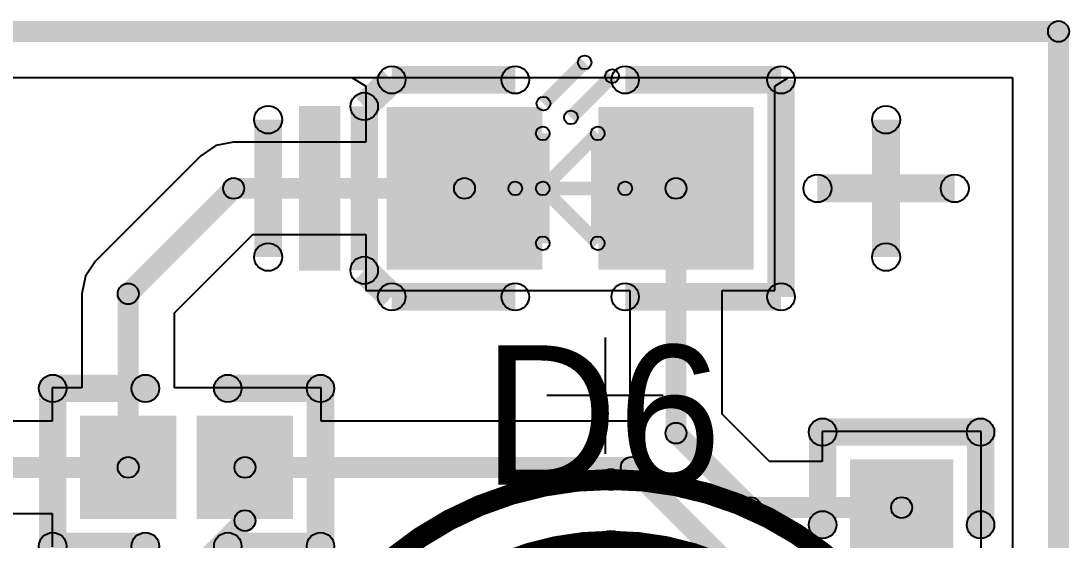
# Model space of a CAD drawing. Header units: millimetres. Extents: x -51.7 to 0.1, y -4.1 to 27.4.
# Drawn here: x -7.49 to 0.14, y 23.66 to 27.45 of the extents above; entities that cross this region are included whole.
import ezdxf

# ---------------------------------------------------------------- set-up
doc = ezdxf.new("R2010")
doc.units = ezdxf.units.MM
for name, color, linetype in [('BottomLayer', 5, 'Continuous'), ('BottomOverlay', 54, 'Continuous'), ('BottomSolder', 6, 'Continuous'), ('KeepOutLayer', 6, 'Continuous'), ('Mechanical13', 56, 'Continuous'), ('Mechanical15', 56, 'Continuous'), ('MultiLayer', 9, 'Continuous'), ('PadHoleLayer', 156, 'Continuous'), ('TopLayer', 1, 'Continuous'), ('TopOverlay', 2, 'Continuous'), ('TopPaste', 8, 'Continuous'), ('TopSolder', 216, 'Continuous')]:
    doc.layers.add(name, color=color, linetype=linetype)

# ---------------------------------------------------------------- blocks, each defined once
blk = doc.blocks.new('0402_R_7')
at = {"layer": 'TopLayer'}
for points in [[(-0.725, 0.325), (-0.125, 0.325), (-0.125, -0.325), (-0.725, -0.325)], [(0.125, 0.325), (0.725, 0.325), (0.725, -0.325), (0.125, -0.325)]]:
    blk.add_hatch(color=1, dxfattribs=at).paths.add_polyline_path(points)
at = {"layer": 'TopOverlay'}
h = blk.add_hatch(color=2, dxfattribs=at)
edge = h.paths.add_edge_path()
edge.add_arc((-0.975, 0.575), 0.1, 0, 360)
h = blk.add_hatch(color=2, dxfattribs=at)
edge = h.paths.add_edge_path()
edge.add_arc((-0.975, 0.575), 0.1, 0, 360)
for points in [[(-0.3, 0.675), (-0.3, 0.475), (-0.975, 0.475), (-0.975, 0.675)], [(0.975, 0.675), (0.975, 0.475), (0.3, 0.475), (0.3, 0.675)], [(-1.075, 0.575), (-0.875, 0.575), (-0.875, -0.575), (-1.075, -0.575)], [(0.875, 0.575), (1.075, 0.575), (1.075, -0.575), (0.875, -0.575)], [(-0.3, -0.475), (-0.3, -0.675), (-0.975, -0.675), (-0.975, -0.475)], [(0.975, -0.475), (0.975, -0.675), (0.3, -0.675), (0.3, -0.475)]]:
    blk.add_hatch(color=2, dxfattribs=at).paths.add_polyline_path(points)
h = blk.add_hatch(color=2, dxfattribs=at)
edge = h.paths.add_edge_path()
edge.add_arc((-0.3, 0.575), 0.1, 0, 360)
h = blk.add_hatch(color=2, dxfattribs=at)
edge = h.paths.add_edge_path()
edge.add_arc((0.3, 0.575), 0.1, 0, 360)
h = blk.add_hatch(color=2, dxfattribs=at)
edge = h.paths.add_edge_path()
edge.add_arc((0.975, 0.575), 0.1, 0, 360)
h = blk.add_hatch(color=2, dxfattribs=at)
edge = h.paths.add_edge_path()
edge.add_arc((0.975, 0.575), 0.1, 0, 360)
h = blk.add_hatch(color=2, dxfattribs=at)
edge = h.paths.add_edge_path()
edge.add_arc((-0.975, -0.575), 0.1, 0, 360)
h = blk.add_hatch(color=2, dxfattribs=at)
edge = h.paths.add_edge_path()
edge.add_arc((-0.975, -0.575), 0.1, 0, 360)
h = blk.add_hatch(color=2, dxfattribs=at)
edge = h.paths.add_edge_path()
edge.add_arc((-0.3, -0.575), 0.1, 0, 360)
h = blk.add_hatch(color=2, dxfattribs=at)
edge = h.paths.add_edge_path()
edge.add_arc((0.3, -0.575), 0.1, 0, 360)
h = blk.add_hatch(color=2, dxfattribs=at)
edge = h.paths.add_edge_path()
edge.add_arc((0.975, -0.575), 0.1, 0, 360)
h = blk.add_hatch(color=2, dxfattribs=at)
edge = h.paths.add_edge_path()
edge.add_arc((0.975, -0.575), 0.1, 0, 360)
at = {"layer": 'TopPaste'}
for points in [[(-0.725, 0.325), (-0.125, 0.325), (-0.125, -0.325), (-0.725, -0.325)], [(0.125, 0.325), (0.725, 0.325), (0.725, -0.325), (0.125, -0.325)]]:
    blk.add_hatch(color=8, dxfattribs=at).paths.add_polyline_path(points)
at = {"layer": 'TopSolder'}
for points in [[(-0.7758, 0.3758), (-0.0742, 0.3758), (-0.0742, -0.3758), (-0.7758, -0.3758)], [(0.0742, 0.3758), (0.7758, 0.3758), (0.7758, -0.3758), (0.0742, -0.3758)]]:
    blk.add_hatch(color=216, dxfattribs=at).paths.add_polyline_path(points)
at = {"layer": 'TopOverlay'}
for centre in [(-0.975, 0.575), (-0.975, 0.575), (-0.3, 0.575), (0.3, 0.575), (0.975, 0.575), (0.975, 0.575), (-0.975, -0.575), (-0.975, -0.575), (-0.3, -0.575), (0.3, -0.575), (0.975, -0.575), (0.975, -0.575)]:
    blk.add_circle(centre, 0.1, dxfattribs=at)
blk = doc.blocks.new('0402_R_11')
at = {"layer": 'TopLayer'}
for points in [[(-0.725, 0.325), (-0.125, 0.325), (-0.125, -0.325), (-0.725, -0.325)], [(0.125, 0.325), (0.725, 0.325), (0.725, -0.325), (0.125, -0.325)]]:
    blk.add_hatch(color=1, dxfattribs=at).paths.add_polyline_path(points)
at = {"layer": 'TopOverlay'}
h = blk.add_hatch(color=2, dxfattribs=at)
edge = h.paths.add_edge_path()
edge.add_arc((-0.975, 0.575), 0.1, 0, 360)
h = blk.add_hatch(color=2, dxfattribs=at)
edge = h.paths.add_edge_path()
edge.add_arc((-0.975, 0.575), 0.1, 0, 360)
for points in [[(-0.975, 0.475), (-0.975, 0.675), (-0.3, 0.675), (-0.3, 0.475)], [(0.3, 0.475), (0.3, 0.675), (0.975, 0.675), (0.975, 0.475)], [(-1.075, 0.575), (-0.875, 0.575), (-0.875, -0.575), (-1.075, -0.575)], [(0.875, 0.575), (1.075, 0.575), (1.075, -0.575), (0.875, -0.575)], [(-0.975, -0.675), (-0.975, -0.475), (-0.3, -0.475), (-0.3, -0.675)], [(0.3, -0.675), (0.3, -0.475), (0.975, -0.475), (0.975, -0.675)]]:
    blk.add_hatch(color=2, dxfattribs=at).paths.add_polyline_path(points)
h = blk.add_hatch(color=2, dxfattribs=at)
edge = h.paths.add_edge_path()
edge.add_arc((-0.3, 0.575), 0.1, 0, 360)
h = blk.add_hatch(color=2, dxfattribs=at)
edge = h.paths.add_edge_path()
edge.add_arc((0.3, 0.575), 0.1, 0, 360)
h = blk.add_hatch(color=2, dxfattribs=at)
edge = h.paths.add_edge_path()
edge.add_arc((0.975, 0.575), 0.1, 0, 360)
h = blk.add_hatch(color=2, dxfattribs=at)
edge = h.paths.add_edge_path()
edge.add_arc((0.975, 0.575), 0.1, 0, 360)
h = blk.add_hatch(color=2, dxfattribs=at)
edge = h.paths.add_edge_path()
edge.add_arc((-0.975, -0.575), 0.1, 0, 360)
h = blk.add_hatch(color=2, dxfattribs=at)
edge = h.paths.add_edge_path()
edge.add_arc((-0.975, -0.575), 0.1, 0, 360)
h = blk.add_hatch(color=2, dxfattribs=at)
edge = h.paths.add_edge_path()
edge.add_arc((-0.3, -0.575), 0.1, 0, 360)
h = blk.add_hatch(color=2, dxfattribs=at)
edge = h.paths.add_edge_path()
edge.add_arc((0.3, -0.575), 0.1, 0, 360)
h = blk.add_hatch(color=2, dxfattribs=at)
edge = h.paths.add_edge_path()
edge.add_arc((0.975, -0.575), 0.1, 0, 360)
h = blk.add_hatch(color=2, dxfattribs=at)
edge = h.paths.add_edge_path()
edge.add_arc((0.975, -0.575), 0.1, 0, 360)
at = {"layer": 'TopPaste'}
for points in [[(-0.725, 0.325), (-0.125, 0.325), (-0.125, -0.325), (-0.725, -0.325)], [(0.125, 0.325), (0.725, 0.325), (0.725, -0.325), (0.125, -0.325)]]:
    blk.add_hatch(color=8, dxfattribs=at).paths.add_polyline_path(points)
at = {"layer": 'TopSolder'}
for points in [[(-0.7758, 0.3758), (-0.0742, 0.3758), (-0.0742, -0.3758), (-0.7758, -0.3758)], [(0.0742, 0.3758), (0.7758, 0.3758), (0.7758, -0.3758), (0.0742, -0.3758)]]:
    blk.add_hatch(color=216, dxfattribs=at).paths.add_polyline_path(points)
at = {"layer": 'TopOverlay'}
for centre in [(-0.975, 0.575), (-0.975, 0.575), (-0.3, 0.575), (0.3, 0.575), (0.975, 0.575), (0.975, 0.575), (-0.975, -0.575), (-0.975, -0.575), (-0.3, -0.575), (0.3, -0.575), (0.975, -0.575), (0.975, -0.575)]:
    blk.add_circle(centre, 0.1, dxfattribs=at)
blk = doc.blocks.new('0603_LED_S1_22')
at = {"layer": 'Mechanical13'}
for points in [[(-0.1597, 0.5817), (-0.2304, 0.6524), (0.0697, 0.9523), (0.1404, 0.8816)], [(0.0403, 0.4816), (-0.0304, 0.5523), (0.2696, 0.8524), (0.3404, 0.7817)], [(-0.15, -0.4), (-0.25, -0.4), (-0.25, 0.4), (-0.15, 0.4)], [(-0.1646, -0.0354), (-0.2354, 0.0354), (0.1646, 0.4354), (0.2354, 0.3646)], [(0.25, -0.4), (0.15, -0.4), (0.15, 0.4), (0.25, 0.4)], [(-0.4, -0.05), (-0.4, 0.05), (0.4, 0.05), (0.4, -0.05)], [(-0.2354, -0.0354), (-0.1646, 0.0354), (0.2354, -0.3646), (0.1646, -0.4354)]]:
    blk.add_hatch(color=56, dxfattribs=at).paths.add_polyline_path(points)
h = blk.add_hatch(color=56, dxfattribs=at)
edge = h.paths.add_edge_path()
edge.add_arc((0.105, 0.917), 0.05, 0, 360)
h = blk.add_hatch(color=56, dxfattribs=at)
edge = h.paths.add_edge_path()
edge.add_arc((0.305, 0.817), 0.05, 0, 360)
h = blk.add_hatch(color=56, dxfattribs=at)
edge = h.paths.add_edge_path()
edge.add_arc((-0.195, 0.617), 0.05, 0, 360)
h = blk.add_hatch(color=56, dxfattribs=at)
edge = h.paths.add_edge_path()
edge.add_arc((0.005, 0.517), 0.05, 0, 360)
h = blk.add_hatch(color=56, dxfattribs=at)
edge = h.paths.add_edge_path()
edge.add_arc((-0.2, 0.4), 0.05, 0, 360)
h = blk.add_hatch(color=56, dxfattribs=at)
edge = h.paths.add_edge_path()
edge.add_arc((0.2, 0.4), 0.05, 0, 360)
h = blk.add_hatch(color=56, dxfattribs=at)
edge = h.paths.add_edge_path()
edge.add_arc((0.2, 0.4), 0.05, 0, 360)
h = blk.add_hatch(color=56, dxfattribs=at)
edge = h.paths.add_edge_path()
edge.add_arc((-0.4, 0), 0.05, 0, 360)
h = blk.add_hatch(color=56, dxfattribs=at)
edge = h.paths.add_edge_path()
edge.add_arc((-0.2, 0), 0.05, 0, 360)
h = blk.add_hatch(color=56, dxfattribs=at)
edge = h.paths.add_edge_path()
edge.add_arc((-0.2, 0), 0.05, 0, 360)
h = blk.add_hatch(color=56, dxfattribs=at)
edge = h.paths.add_edge_path()
edge.add_arc((0.4, 0), 0.05, 0, 360)
h = blk.add_hatch(color=56, dxfattribs=at)
edge = h.paths.add_edge_path()
edge.add_arc((-0.2, -0.4), 0.05, 0, 360)
h = blk.add_hatch(color=56, dxfattribs=at)
edge = h.paths.add_edge_path()
edge.add_arc((0.2, -0.4), 0.05, 0, 360)
h = blk.add_hatch(color=56, dxfattribs=at)
edge = h.paths.add_edge_path()
edge.add_arc((0.2, -0.4), 0.05, 0, 360)
at = {"layer": 'Mechanical15'}
h = blk.add_hatch(color=56, dxfattribs=at)
edge = h.paths.add_edge_path()
edge.add_arc((-2.2, 0.5), 0.1016, 0, 360)
h = blk.add_hatch(color=56, dxfattribs=at)
edge = h.paths.add_edge_path()
edge.add_arc((2.3, 0.5), 0.1016, 0, 360)
for points in [[(-2.0984, -0.5), (-2.3016, -0.5), (-2.3016, 0.5), (-2.0984, 0.5)], [(2.4016, -0.5), (2.1984, -0.5), (2.1984, 0.5), (2.4016, 0.5)], [(1.8, -0.1016), (1.8, 0.1016), (2.8, 0.1016), (2.8, -0.1016)]]:
    blk.add_hatch(color=56, dxfattribs=at).paths.add_polyline_path(points)
h = blk.add_hatch(color=56, dxfattribs=at)
edge = h.paths.add_edge_path()
edge.add_arc((1.8, 0), 0.1016, 0, 360)
h = blk.add_hatch(color=56, dxfattribs=at)
edge = h.paths.add_edge_path()
edge.add_arc((2.8, 0), 0.1016, 0, 360)
h = blk.add_hatch(color=56, dxfattribs=at)
edge = h.paths.add_edge_path()
edge.add_arc((-2.2, -0.5), 0.1016, 0, 360)
h = blk.add_hatch(color=56, dxfattribs=at)
edge = h.paths.add_edge_path()
edge.add_arc((2.3, -0.5), 0.1016, 0, 360)
at = {"layer": 'TopLayer'}
for points in [[(-0.305, -0.49), (-1.235, -0.49), (-1.235, 0.49), (-0.305, 0.49)], [(1.235, -0.49), (0.305, -0.49), (0.305, 0.49), (1.235, 0.49)]]:
    blk.add_hatch(color=1, dxfattribs=at).paths.add_polyline_path(points)
at = {"layer": 'TopOverlay'}
for points in [[(-1.4306, 0.525), (-1.5695, 0.669), (-1.3695, 0.862), (-1.2306, 0.718)], [(-1.3, 0.69), (-1.3, 0.89), (-0.4, 0.89), (-0.4, 0.69)], [(0.4, 0.69), (0.4, 0.89), (1.535, 0.89), (1.535, 0.69)], [(1.635, -0.79), (1.435, -0.79), (1.435, 0.79), (1.635, 0.79)], [(-1.975, -0.6), (-1.675, -0.6), (-1.675, 0.6), (-1.975, 0.6)], [(-1.4, -0.597), (-1.6, -0.597), (-1.6, 0.597), (-1.4, 0.597)], [(-1.5695, -0.669), (-1.4306, -0.525), (-1.2306, -0.718), (-1.3695, -0.862)], [(-1.3, -0.89), (-1.3, -0.69), (-0.4, -0.69), (-0.4, -0.89)], [(0.4, -0.89), (0.4, -0.69), (1.535, -0.69), (1.535, -0.89)]]:
    blk.add_hatch(color=2, dxfattribs=at).paths.add_polyline_path(points)
h = blk.add_hatch(color=2, dxfattribs=at)
edge = h.paths.add_edge_path()
edge.add_arc((-1.3, 0.79), 0.1, 0, 360)
h = blk.add_hatch(color=2, dxfattribs=at)
edge = h.paths.add_edge_path()
edge.add_arc((-1.3, 0.79), 0.1, 0, 360)
h = blk.add_hatch(color=2, dxfattribs=at)
edge = h.paths.add_edge_path()
edge.add_arc((-0.4, 0.79), 0.1, 0, 360)
h = blk.add_hatch(color=2, dxfattribs=at)
edge = h.paths.add_edge_path()
edge.add_arc((0.4, 0.79), 0.1, 0, 360)
h = blk.add_hatch(color=2, dxfattribs=at)
edge = h.paths.add_edge_path()
edge.add_arc((1.535, 0.79), 0.1, 0, 360)
h = blk.add_hatch(color=2, dxfattribs=at)
edge = h.paths.add_edge_path()
edge.add_arc((1.535, 0.79), 0.1, 0, 360)
h = blk.add_hatch(color=2, dxfattribs=at)
edge = h.paths.add_edge_path()
edge.add_arc((-1.5, 0.597), 0.1, 0, 360)
h = blk.add_hatch(color=2, dxfattribs=at)
edge = h.paths.add_edge_path()
edge.add_arc((-1.5, 0.597), 0.1, 0, 360)
h = blk.add_hatch(color=2, dxfattribs=at)
edge = h.paths.add_edge_path()
edge.add_arc((-1.5, -0.597), 0.1, 0, 360)
h = blk.add_hatch(color=2, dxfattribs=at)
edge = h.paths.add_edge_path()
edge.add_arc((-1.5, -0.597), 0.1, 0, 360)
h = blk.add_hatch(color=2, dxfattribs=at)
edge = h.paths.add_edge_path()
edge.add_arc((-1.3, -0.79), 0.1, 0, 360)
h = blk.add_hatch(color=2, dxfattribs=at)
edge = h.paths.add_edge_path()
edge.add_arc((-1.3, -0.79), 0.1, 0, 360)
h = blk.add_hatch(color=2, dxfattribs=at)
edge = h.paths.add_edge_path()
edge.add_arc((-0.4, -0.79), 0.1, 0, 360)
h = blk.add_hatch(color=2, dxfattribs=at)
edge = h.paths.add_edge_path()
edge.add_arc((0.4, -0.79), 0.1, 0, 360)
h = blk.add_hatch(color=2, dxfattribs=at)
edge = h.paths.add_edge_path()
edge.add_arc((1.535, -0.79), 0.1, 0, 360)
h = blk.add_hatch(color=2, dxfattribs=at)
edge = h.paths.add_edge_path()
edge.add_arc((1.535, -0.79), 0.1, 0, 360)
at = {"layer": 'TopPaste'}
for points in [[(-0.305, -0.49), (-1.235, -0.49), (-1.235, 0.49), (-0.305, 0.49)], [(1.235, -0.49), (0.305, -0.49), (0.305, 0.49), (1.235, 0.49)]]:
    blk.add_hatch(color=8, dxfattribs=at).paths.add_polyline_path(points)
at = {"layer": 'TopSolder'}
for points in [[(-0.2034, -0.5916), (-1.3366, -0.5916), (-1.3366, 0.5916), (-0.2034, 0.5916)], [(1.3366, -0.5916), (0.2034, -0.5916), (0.2034, 0.5916), (1.3366, 0.5916)]]:
    blk.add_hatch(color=216, dxfattribs=at).paths.add_polyline_path(points)
at = {"layer": 'Mechanical13'}
for centre in [(0.105, 0.917), (0.305, 0.817), (-0.195, 0.617), (0.005, 0.517), (-0.2, 0.4), (0.2, 0.4), (0.2, 0.4), (-0.4, 0), (-0.2, 0), (-0.2, 0), (0.4, 0), (-0.2, -0.4), (0.2, -0.4), (0.2, -0.4)]:
    blk.add_circle(centre, 0.05, dxfattribs=at)
at = {"layer": 'Mechanical15'}
for centre in [(-2.2, 0.5), (2.3, 0.5), (1.8, 0), (2.8, 0), (-2.2, -0.5), (2.3, -0.5)]:
    blk.add_circle(centre, 0.1016, dxfattribs=at)
at = {"layer": 'TopOverlay'}
for centre in [(-1.3, 0.79), (-1.3, 0.79), (-0.4, 0.79), (0.4, 0.79), (1.535, 0.79), (1.535, 0.79), (-1.5, 0.597), (-1.5, 0.597), (-1.5, -0.597), (-1.5, -0.597), (-1.3, -0.79), (-1.3, -0.79), (-0.4, -0.79), (0.4, -0.79), (1.535, -0.79), (1.535, -0.79)]:
    blk.add_circle(centre, 0.1, dxfattribs=at)
blk = doc.blocks.new('3___LED___B_32')
at = {"layer": 'BottomLayer'}
h = blk.add_hatch(color=5, dxfattribs=at)
edge = h.paths.add_edge_path()
edge.add_arc((-1.0795, -0.127), 0.762, 180, 360)
edge.add_line((-0.3175, -0.127), (-0.3175, 0.127))
edge.add_arc((-1.0795, 0.127), 0.762, 0, 180)
edge.add_line((-1.8415, 0.127), (-1.8415, -0.127))
h = blk.add_hatch(color=5, dxfattribs=at)
edge = h.paths.add_edge_path()
edge.add_arc((1.0795, -0.127), 0.762, 180, 360)
edge.add_line((1.8415, -0.127), (1.8415, 0.127))
edge.add_arc((1.0795, 0.127), 0.762, 0, 180)
edge.add_line((0.3175, 0.127), (0.3175, -0.127))
at = {"layer": 'BottomOverlay'}
h = blk.add_hatch(color=54, dxfattribs=at)
edge = h.paths.add_edge_path()
edge.add_arc((-2.0635, 0), 0.127, 0, 360)
h = blk.add_hatch(color=54, dxfattribs=at)
edge = h.paths.add_edge_path()
edge.add_arc((1.9365, 0), 0.127, 0, 360)
h = blk.add_hatch(color=54, dxfattribs=at)
edge = h.paths.add_edge_path()
edge.add_arc((-2.5635, 0), 0.0762, 0, 360)
h = blk.add_hatch(color=54, dxfattribs=at)
edge = h.paths.add_edge_path()
edge.add_arc((2.4365, 0), 0.0762, 0, 360)
at = {"layer": 'BottomSolder'}
h = blk.add_hatch(color=6, dxfattribs=at)
edge = h.paths.add_edge_path()
edge.add_arc((-1.0795, -0.127), 0.8636, 180, 360)
edge.add_line((-0.2159, -0.127), (-0.2159, 0.127))
edge.add_arc((-1.0795, 0.127), 0.8636, 0, 180)
edge.add_line((-1.9431, 0.127), (-1.9431, -0.127))
h = blk.add_hatch(color=6, dxfattribs=at)
edge = h.paths.add_edge_path()
edge.add_arc((1.0795, -0.127), 0.8636, 180, 360)
edge.add_line((1.9431, -0.127), (1.9431, 0.127))
edge.add_arc((1.0795, 0.127), 0.8636, 0, 180)
edge.add_line((0.2159, 0.127), (0.2159, -0.127))
at = {"layer": 'MultiLayer'}
h = blk.add_hatch(color=9, dxfattribs=at)
edge = h.paths.add_edge_path()
edge.add_arc((-1.0795, -0.127), 0.762, 180, 360)
edge.add_line((-0.3175, -0.127), (-0.3175, 0.127))
edge.add_arc((-1.0795, 0.127), 0.762, 0, 180)
edge.add_line((-1.8415, 0.127), (-1.8415, -0.127))
h = blk.add_hatch(color=9, dxfattribs=at)
edge = h.paths.add_edge_path()
edge.add_arc((1.0795, -0.127), 0.762, 180, 360)
edge.add_line((1.8415, -0.127), (1.8415, 0.127))
edge.add_arc((1.0795, 0.127), 0.762, 0, 180)
edge.add_line((0.3175, 0.127), (0.3175, -0.127))
at = {"layer": 'PadHoleLayer'}
h = blk.add_hatch(color=156, dxfattribs=at)
edge = h.paths.add_edge_path()
edge.add_arc((-1.0795, 0), 0.35, 0, 360)
h = blk.add_hatch(color=156, dxfattribs=at)
edge = h.paths.add_edge_path()
edge.add_arc((1.0795, 0), 0.35, 0, 360)
at = {"layer": 'TopLayer'}
h = blk.add_hatch(color=1, dxfattribs=at)
edge = h.paths.add_edge_path()
edge.add_arc((-1.0795, -0.127), 0.762, 180, 360)
edge.add_line((-0.3175, -0.127), (-0.3175, 0.127))
edge.add_arc((-1.0795, 0.127), 0.762, 0, 180)
edge.add_line((-1.8415, 0.127), (-1.8415, -0.127))
h = blk.add_hatch(color=1, dxfattribs=at)
edge = h.paths.add_edge_path()
edge.add_arc((1.0795, -0.127), 0.762, 180, 360)
edge.add_line((1.8415, -0.127), (1.8415, 0.127))
edge.add_arc((1.0795, 0.127), 0.762, 0, 180)
edge.add_line((0.3175, 0.127), (0.3175, -0.127))
at = {"layer": 'TopSolder'}
h = blk.add_hatch(color=216, dxfattribs=at)
edge = h.paths.add_edge_path()
edge.add_arc((-1.0795, -0.127), 0.8636, 180, 360)
edge.add_line((-0.2159, -0.127), (-0.2159, 0.127))
edge.add_arc((-1.0795, 0.127), 0.8636, 0, 180)
edge.add_line((-1.9431, 0.127), (-1.9431, -0.127))
h = blk.add_hatch(color=216, dxfattribs=at)
edge = h.paths.add_edge_path()
edge.add_arc((1.0795, -0.127), 0.8636, 180, 360)
edge.add_line((1.9431, -0.127), (1.9431, 0.127))
edge.add_arc((1.0795, 0.127), 0.8636, 0, 180)
edge.add_line((0.2159, 0.127), (0.2159, -0.127))
at = {"layer": 'BottomOverlay'}
for p, q in [((-3.1748, 0.381), (-3.1748, -0.4654)), ((-3.598, -0.0422), (-2.7516, -0.0422))]:
    blk.add_line(p, q, dxfattribs=at)
for points, const_width in [([(2.4365, 0, 1), (-2.5635, 0, 1)], 0.1524), ([(1.9365, 0, 1), (-2.0635, 0, 1)], 0.254)]:
    blk.add_lwpolyline(points, format="xyb", close=True, dxfattribs=dict(at, const_width=const_width))
for centre, radius in [((-2.0635, 0), 0.127), ((1.9365, 0), 0.127), ((-2.5635, 0), 0.0762), ((2.4365, 0), 0.0762)]:
    blk.add_circle(centre, radius, dxfattribs=at)

msp = doc.modelspace()

# ---------------------------------------------------------------- hatches: boundary and pattern name
at = {"layer": 'KeepOutLayer'}
for points in [[(-51.371, 27.2928), (-51.371, 27.4452), (0.064, 27.4452), (0.064, 27.2928)], [(-51.371, 27.2928), (-51.371, 27.4452), (0.064, 27.4452), (0.064, 27.2928)], [(0.1402, 0.064), (-0.0122, 0.064), (-0.0122, 27.369), (0.1402, 27.369)]]:
    msp.add_hatch(color=6, dxfattribs=at).paths.add_polyline_path(points)
h = msp.add_hatch(color=6, dxfattribs=at)
edge = h.paths.add_edge_path()
edge.add_arc((0.064, 27.369), 0.0762, 0, 360)
h = msp.add_hatch(color=6, dxfattribs=at)
edge = h.paths.add_edge_path()
edge.add_arc((0.064, 27.369), 0.0762, 0, 360)
h = msp.add_hatch(color=6, dxfattribs=at)
edge = h.paths.add_edge_path()
edge.add_arc((0.064, 27.369), 0.0762, 0, 360)
at = {"layer": 'TopLayer'}
for points in [[(-6.6571, 25.4042), (-6.7649, 25.512), (-5.997, 26.2799), (-5.8892, 26.1721)], [(-5.9431, 26.1498), (-5.9431, 26.3022), (-4.262, 26.3022), (-4.262, 26.1498)], [(-2.6458, 24.4432), (-2.7982, 24.4432), (-2.7982, 26.226), (-2.6458, 26.226)], [(-6.6348, 24.194), (-6.7872, 24.194), (-6.7872, 25.4581), (-6.6348, 25.4581)], [(-2.7759, 24.3893), (-2.6681, 24.4971), (-2.1259, 23.9549), (-2.2336, 23.8471)], [(-8.5339, 24.1178), (-8.5339, 24.2702), (-6.711, 24.2702), (-6.711, 24.1178)], [(-5.861, 24.1178), (-5.861, 24.2702), (-3.0475, 24.2702), (-3.0475, 24.1178)], [(-3.1014, 24.1401), (-2.9936, 24.2479), (-1.8506, 23.1049), (-1.9584, 22.9971)], [(-5.7848, 23.8062), (-5.9372, 23.8062), (-5.9372, 24.194), (-5.7848, 24.194)], [(-2.1797, 23.8248), (-2.1797, 23.9772), (-1.079, 23.9772), (-1.079, 23.8248)], [(-6.6131, 22.9463), (-6.7209, 23.0541), (-5.9149, 23.8601), (-5.8071, 23.7523)]]:
    msp.add_hatch(color=1, dxfattribs=at).paths.add_polyline_path(points)
h = msp.add_hatch(color=1, dxfattribs=at)
edge = h.paths.add_edge_path()
edge.add_arc((-5.9431, 26.226), 0.0762, 0, 360)
h = msp.add_hatch(color=1, dxfattribs=at)
edge = h.paths.add_edge_path()
edge.add_arc((-5.9431, 26.226), 0.0762, 0, 360)
h = msp.add_hatch(color=1, dxfattribs=at)
edge = h.paths.add_edge_path()
edge.add_arc((-4.262, 26.226), 0.0762, 0, 360)
h = msp.add_hatch(color=1, dxfattribs=at)
edge = h.paths.add_edge_path()
edge.add_arc((-2.722, 26.226), 0.0762, 0, 360)
h = msp.add_hatch(color=1, dxfattribs=at)
edge = h.paths.add_edge_path()
edge.add_arc((-6.711, 25.4581), 0.0762, 0, 360)
h = msp.add_hatch(color=1, dxfattribs=at)
edge = h.paths.add_edge_path()
edge.add_arc((-6.711, 25.4581), 0.0762, 0, 360)
h = msp.add_hatch(color=1, dxfattribs=at)
edge = h.paths.add_edge_path()
edge.add_arc((-2.722, 24.4432), 0.0762, 0, 360)
h = msp.add_hatch(color=1, dxfattribs=at)
edge = h.paths.add_edge_path()
edge.add_arc((-2.722, 24.4432), 0.0762, 0, 360)
h = msp.add_hatch(color=1, dxfattribs=at)
edge = h.paths.add_edge_path()
edge.add_arc((-6.711, 24.194), 0.0762, 0, 360)
h = msp.add_hatch(color=1, dxfattribs=at)
edge = h.paths.add_edge_path()
edge.add_arc((-6.711, 24.194), 0.0762, 0, 360)
h = msp.add_hatch(color=1, dxfattribs=at)
edge = h.paths.add_edge_path()
edge.add_arc((-5.861, 24.194), 0.0762, 0, 360)
h = msp.add_hatch(color=1, dxfattribs=at)
edge = h.paths.add_edge_path()
edge.add_arc((-5.861, 24.194), 0.0762, 0, 360)
h = msp.add_hatch(color=1, dxfattribs=at)
edge = h.paths.add_edge_path()
edge.add_arc((-3.0475, 24.194), 0.0762, 0, 360)
h = msp.add_hatch(color=1, dxfattribs=at)
edge = h.paths.add_edge_path()
edge.add_arc((-3.0475, 24.194), 0.0762, 0, 360)
h = msp.add_hatch(color=1, dxfattribs=at)
edge = h.paths.add_edge_path()
edge.add_arc((-2.1797, 23.901), 0.0762, 0, 360)
h = msp.add_hatch(color=1, dxfattribs=at)
edge = h.paths.add_edge_path()
edge.add_arc((-2.1797, 23.901), 0.0762, 0, 360)
h = msp.add_hatch(color=1, dxfattribs=at)
edge = h.paths.add_edge_path()
edge.add_arc((-1.079, 23.901), 0.0762, 0, 360)
h = msp.add_hatch(color=1, dxfattribs=at)
edge = h.paths.add_edge_path()
edge.add_arc((-5.861, 23.8062), 0.0762, 0, 360)
h = msp.add_hatch(color=1, dxfattribs=at)
edge = h.paths.add_edge_path()
edge.add_arc((-5.861, 23.8062), 0.0762, 0, 360)

# ---------------------------------------------------------------- linework, layer by layer
at = {"layer": 'BottomLayer'}
for p, q in [((-51.0343, 27.0323), (-0.2727, 27.0323)), ((-0.2727, 27.0323), (-0.2727, 0.2035))]:
    msp.add_line(p, q, dxfattribs=at)
at = {"layer": 'KeepOutLayer'}
msp.add_circle((0.064, 27.369), 0.0762, dxfattribs=at)
msp.add_circle((0.064, 27.369), 0.0762, dxfattribs=at)
msp.add_circle((0.064, 27.369), 0.0762, dxfattribs=at)
at = {"layer": 'TopLayer'}
for p, q in [((-15.7519, 27.0323), (-5.0822, 27.0323)), ((-5.0822, 27.0323), (-4.981, 26.97)), ((-2.003, 26.97), (-1.9018, 27.0323)), ((-1.9018, 27.0323), (-0.2727, 27.0323)), ((-0.2727, 27.0323), (-0.2727, 0.2035)), ((-4.981, 26.97), (-4.981, 26.5627)), ((-2.003, 25.482), (-2.003, 26.97)), ((-5.9431, 26.5627), (-6.0719, 26.537)), ((-4.981, 26.5627), (-5.9431, 26.5627)), ((-6.0719, 26.537), (-6.1812, 26.4641)), ((-6.1812, 26.4641), (-6.9491, 25.6962)), ((-6.3743, 25.3187), (-5.8036, 25.8893)), ((-5.8036, 25.8893), (-4.981, 25.8893)), ((-4.981, 25.8893), (-4.981, 25.482)), ((-6.9491, 25.6962), (-7.022, 25.5869)), ((-7.022, 25.5869), (-7.0477, 25.4581)), ((-7.0477, 25.4581), (-7.0477, 24.773)), ((-4.981, 25.482), (-3.543, 25.482)), ((-3.543, 25.482), (-3.543, 25.482)), ((-3.543, 25.482), (-3.441, 25.482)), ((-3.441, 25.482), (-3.441, 25.482)), ((-3.441, 25.482), (-3.0586, 25.482)), ((-3.0586, 25.482), (-3.0586, 24.5307)), ((-2.3853, 24.5827), (-2.3853, 25.482)), ((-2.3853, 25.482), (-2.003, 25.482)), ((-6.3743, 24.773), (-6.3743, 25.3187)), ((-7.0477, 24.773), (-7.265, 24.773)), ((-7.265, 24.773), (-7.265, 24.5307)), ((-5.307, 24.773), (-6.3743, 24.773)), ((-5.307, 24.5307), (-5.307, 24.773)), ((-2.0403, 24.2377), (-2.3853, 24.5827)), ((-7.265, 24.5307), (-8.5339, 24.5307)), ((-3.0586, 24.5307), (-5.307, 24.5307)), ((-0.5, 24.455), (-1.658, 24.455)), ((-1.658, 24.455), (-1.658, 24.2377)), ((-0.5, 23.347), (-0.5, 24.455)), ((-1.658, 24.2377), (-2.0403, 24.2377)), ((-8.3944, 23.8573), (-7.265, 23.8573)), ((-7.265, 23.8573), (-7.265, 23.615))]:
    msp.add_line(p, q, dxfattribs=at)
for centre in [(-5.9431, 26.226), (-5.9431, 26.226), (-4.262, 26.226), (-2.722, 26.226), (-6.711, 25.4581), (-6.711, 25.4581), (-2.722, 24.4432), (-2.722, 24.4432), (-6.711, 24.194), (-6.711, 24.194), (-5.861, 24.194), (-5.861, 24.194), (-3.0475, 24.194), (-3.0475, 24.194), (-2.1797, 23.901), (-2.1797, 23.901), (-1.079, 23.901), (-5.861, 23.8062), (-5.861, 23.8062)]:
    msp.add_circle(centre, 0.0762, dxfattribs=at)

# ---------------------------------------------------------------- block references
for name, p, rotation in [('0603_LED_S1_22', (-3.492, 26.226), 360), ('3___LED___B_32', (-3.196, 21.542), 270), ('0402_R_7', (-6.286, 24.194), 180), ('0402_R_11', (-1.079, 23.476), 90)]:
    msp.add_blockref(name, p, dxfattribs=dict(rotation=rotation))

# ---------------------------------------------------------------- texts
at = {"layer": 'TopOverlay'}
msp.add_text('D6', height=1.016, dxfattribs=at).set_placement((-4.127, 24.067))

doc.saveas('drawing.dxf')
